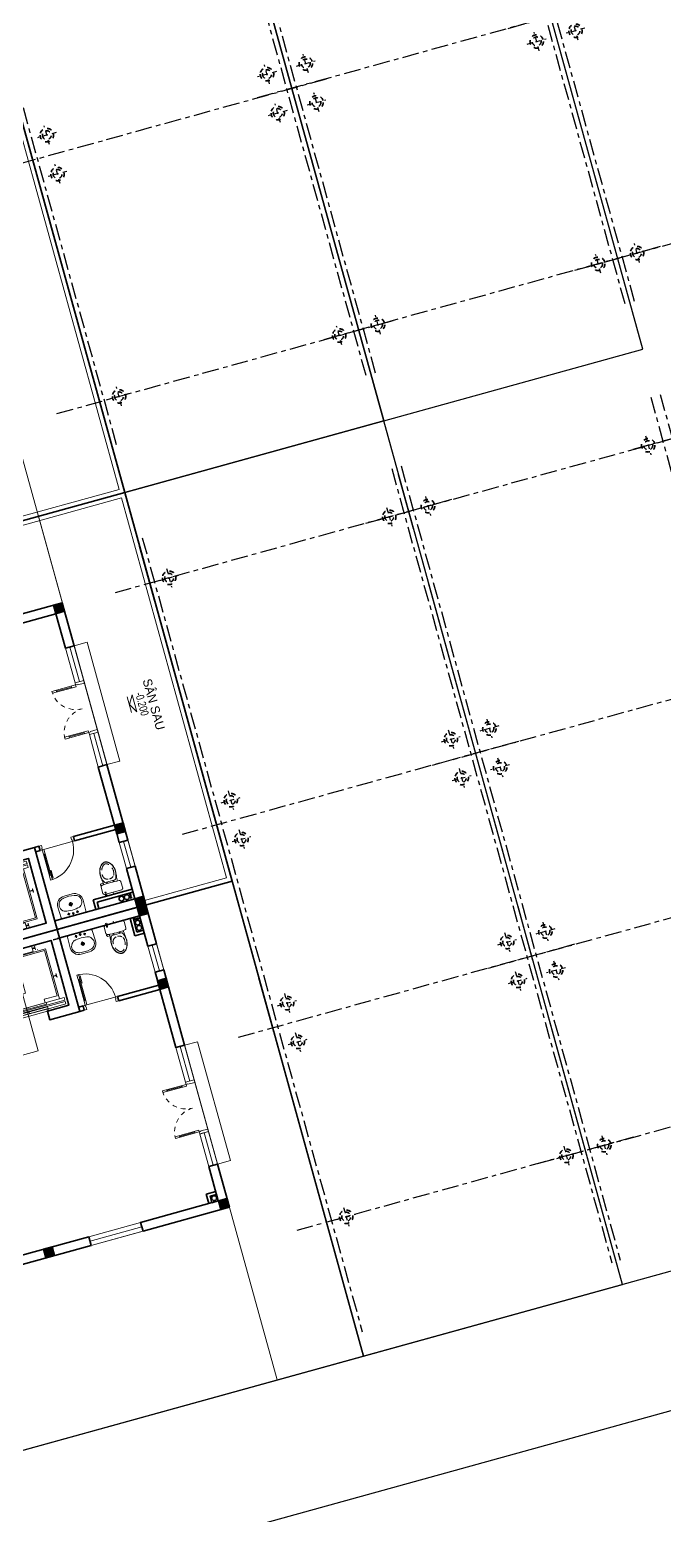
# Model space of a CAD drawing. Header units: metres. Extents: x 568006 to 1139366, y 2064802 to 4131555.
# Drawn here: x 568450.31 to 568464.48, y 2066347.53 to 2066380.69 of the extents above; entities that cross this region are included whole.
import ezdxf
from ezdxf.enums import TextEntityAlignment as Align
from ezdxf.xclip import XClip

# ---------------------------------------------------------------- set-up
doc = ezdxf.new("R2010")
doc.units = ezdxf.units.M
doc.header["$XCLIPFRAME"] = 0
for name, pattern in [('$AUDIT_BAD_LTYPE2', [0]), ('CENTER', [2, 1.25, -0.25, 0.25, -0.25]), ('CENTER2', [1.125, 0.75, -0.125, 0.125, -0.125]), ('HIDDEN', [0.375, 0.25, -0.125]), ('xref-thap C (mb tang 32-2)$0$HIDDEN', [0.375, 0.25, -0.125])]:
    doc.linetypes.add(name, pattern=pattern)
doc.layers.get('0').update_dxf_attribs({"linetype": 'CONTINUOUS'})
for name, color, linetype, lineweight in [('-CONCRETE', 1, 'CONTINUOUS', 35), ('-DIM', 9, 'CONTINUOUS', 13), ('-DOOR', 137, 'CONTINUOUS', 9), ('-FURNITURE', 46, 'CONTINUOUS', 9), ('-HATCH', 8, 'CONTINUOUS', 5), ('-KH', 143, 'CONTINUOUS', 13), ('-LINE1', 7, 'CONTINUOUS', 18), ('-LINE2', 252, 'CONTINUOUS', 9), ('-TEXT', 7, 'CONTINUOUS', 15), ('-WALL', 4, 'CONTINUOUS', 35), ('hung-demlonha', 7, 'CONTINUOUS', 15)]:
    doc.layers.add(name, color=color, linetype=linetype, lineweight=lineweight)
for name, color, linetype in [('01.AXIS', 160, 'CENTER2'), ('CDC.01.AXIS', 160, 'CENTER2'), ('ChiaLo', 128, 'CENTER'), ('datOlienke', 42, 'CONTINUOUS'), ('ghi_chu', 7, 'CONTINUOUS'), ('LogDg', 7, 'CONTINUOUS'), ('LoLK', 6, 'CONTINUOUS'), ('ViaHeS', 32, 'CONTINUOUS')]:
    doc.layers.add(name, color=color, linetype=linetype)
doc.styles.add('1', font='arial.ttf')
doc.styles.add('QH1', font='arialbd.ttf', dxfattribs={"width": 0.8})
doc.styles.add('vnavanth', font='', dxfattribs={"width": 0.8})
doc.styles.get('vnavanth').set_extended_font_data('.VnAvantH')

# ---------------------------------------------------------------- blocks, each defined once
blk = doc.blocks.new('A$C758D662A')
at = {"linetype": 'HIDDEN', "ltscale": 500}
for radius in [300, 200]:
    blk.add_circle((0, 0), radius, dxfattribs=at)
at = {"layer": 'CDC.01.AXIS', "ltscale": 200}
for p, q in [((437, 0), (-437, 0)), ((0, 437), (0, -437))]:
    blk.add_line(p, q, dxfattribs=at)
blk = doc.blocks.new('MAU M1SH')
at = {"layer": '01.AXIS', "ltscale": 500}
for p, q in [((-370, 15724), (-370, -2671)), ((5410, 15724), (5410, -2671)), ((-1468, 14700), (6323, 14700)), ((-1468, 9100), (6323, 9100)), ((-1468, 4400), (6323, 4400)), ((-1575, -100), (6216, -100))]:
    blk.add_line(p, q, dxfattribs=at)
at = {"xscale": 0.5, "yscale": 0.5, "zscale": 0.5}
for p in [(-30, 14700), (5070, 14700), (-30, 9550), (5070, 9550), (-30, 8650), (5070, 8650), (-30, 4850), (5070, 4850), (-30, 3950), (5070, 3950), (-30, -100), (5070, -100)]:
    blk.add_blockref('A$C758D662A', p, dxfattribs=at)
blk = doc.blocks.new('C2')
at = {"layer": '-LINE1', "lineweight": 18}
blk.add_line((191910, -38809), (191841, -38737), dxfattribs=at)
at = {"ltscale": 100}
for p, q in [((191847, -38612), (191705, -38029)), ((191739, -38021), (191881, -38604)), ((191812, -37952), (192387, -38121)), ((192397, -38087), (191821, -37918))]:
    blk.add_line(p, q, dxfattribs=at)
for points in [[(191716, -37924), (191739, -38021), (191727, -38024), (191725, -38014), (191715, -38016), (191717, -38026), (191705, -38029), (191682, -37932)], [(191716, -37924), (191812, -37952), (191815, -37940), (191805, -37937), (191808, -37927), (191818, -37930), (191821, -37918), (191725, -37890)], [(192394, -38099), (192403, -38102), (192400, -38111), (192391, -38109), (192387, -38121), (192483, -38149), (192493, -38115), (192397, -38087)], [(191902, -38728), (191895, -38735), (191870, -38709), (191841, -38737), (191910, -38809), (191947, -38775)], [(191859, -38609), (191861, -38619), (191871, -38616), (191869, -38607), (191881, -38604), (191904, -38701), (191870, -38709), (191847, -38612)]]:
    blk.add_lwpolyline(points, close=True, dxfattribs=at)
at = {"color": 8, "ltscale": 100}
for points in [[(191715, -38016), (191725, -38014), (191871, -38616), (191861, -38619)], [(191808, -37927), (191805, -37937), (192400, -38111), (192403, -38102)]]:
    blk.add_lwpolyline(points, close=True, dxfattribs=at)
blk = doc.blocks.new('fsfsfsfsd32')
at = {"layer": '-LINE1'}
for p, q in [((552660.607, 2065847.696), (552662.953, 2065839.214)), ((552643.392, 2065842.935), (552645.813, 2065843.604)), ((552643.993, 2065840.817), (552643.392, 2065842.935)), ((552643.897, 2065840.789), (552643.993, 2065840.817)), ((552662.953, 2065839.214), (552645.795, 2065834.469)), ((552644.553, 2065838.481), (552644.649, 2065838.508)), ((552645.795, 2065834.469), (552644.649, 2065838.508))]:
    blk.add_line(p, q, dxfattribs=at)
at = {"layer": '-WALL'}
for p, q in [((552643.858, 2065843.168), (552660.677, 2065847.819)), ((552660.677, 2065847.819), (552663.076, 2065839.144)), ((552645.727, 2065834.342), (552643.269, 2065843.003)), ((552663.076, 2065839.144), (552646.055, 2065834.437))]:
    blk.add_line(p, q, dxfattribs=at)
at = {"layer": '-DOOR'}
for p, xscale, yscale, zscale, rotation in [((552767.685, 2065992.487), 0.0009999999999999998, 0.0009999999999999998, 0.0009999999999999998, 242.2174633649613), ((552829.581, 2065774.446), -0.0009999999999999996, 0.001, 0.001, 329.4778076069146)]:
    blk.add_blockref('C2', p, dxfattribs=dict(at, xscale=xscale, yscale=yscale, zscale=zscale, rotation=rotation))
blk = doc.blocks.new('sdfsf ưew')
at = {"layer": '-KH'}
blk.add_line((552663.132, 2065834.585), (552663.23, 2065834.23), dxfattribs=at)
blk.add_lwpolyline([(552663.346, 2065834.251), (552663.242, 2065834.627), (552663.181, 2065834.408)], close=True, dxfattribs=at)
blk.add_solid([(552663.181, 2065834.408), (552663.294, 2065834.439), (552663.346, 2065834.251), (552663.181, 2065834.408)], dxfattribs=at)
at = {"layer": '-LINE1'}
for p, q in [((552663.006, 2065839.021), (552645.85, 2065834.277)), ((552665.352, 2065830.54), (552663.006, 2065839.021)), ((552645.85, 2065834.277), (552646.998, 2065830.234)), ((552663.52, 2065830.033), (552665.352, 2065830.54)), ((552646.902, 2065830.206), (552646.998, 2065830.234)), ((552647.557, 2065827.898), (552647.653, 2065827.925)), ((552647.653, 2065827.925), (552648.253, 2065825.811)), ((552648.253, 2065825.811), (552650.557, 2065826.448))]:
    blk.add_line(p, q, dxfattribs=at)
at = {"layer": '-WALL'}
for p, q in [((552663.076, 2065839.144), (552646.055, 2065834.437)), ((552665.475, 2065830.47), (552663.076, 2065839.144)), ((552645.727, 2065834.344), (552648.185, 2065825.685)), ((552648.656, 2065825.819), (552665.475, 2065830.47)), ((552651.494, 2065826.811), (552650.727, 2065826.599))]:
    blk.add_line(p, q, dxfattribs=at)
at = {"layer": '-DOOR'}
for p, xscale, yscale, zscale, rotation in [((552770.673, 2065981.884), 0.0009998631088934734, 0.0009998631088934734, 0.0009998631088934734, 242.2174633646776), ((552832.559, 2065763.872), -0.0009998631088934732, 0.0009998631088934727, 0.0009998631088934727, 329.4778076066309)]:
    blk.add_blockref('C2', p, dxfattribs=dict(at, xscale=xscale, yscale=yscale, zscale=zscale, rotation=rotation))
at = {"layer": '-TEXT', "color": 2, "style": 'vnavanth'}
blk.add_text('S¢N SAU', height=0.2, rotation=285.459, dxfattribs=at).set_placement((552663.474, 2065834.954))
at = {"layer": '-TEXT', "style": '1', "width": 0.75}
blk.add_text('-0.200', height=0.18, rotation=285.459, dxfattribs=at).set_placement((552663.306, 2065834.659))
blk = doc.blocks.new('X-5M-DH-2-CORE$0$A$C75E80C28')
at = {"layer": '-LINE2', "linetype": 'Continuous', "ltscale": 2}
for p, q in [((-731, -149), (731, -149)), ((-731, -1305), (-731, -149)), ((-700, -179), (700, -179)), ((-700, -1225), (-700, -179)), ((-557, -113), (-560, -113)), ((-510, -22), (-510, -51)), ((-507, -22), (-510, -22)), ((-510, -109), (-510, -79)), ((-507, -22), (-507, -51)), ((-507, -109), (-507, -79)), ((-456, -57), (-501, -57)), ((-456, -60), (-501, -60)), ((-456, -70), (-501, -70)), ((-456, -73), (-501, -73)), ((-453, -63), (-453, -67)), ((-450, -63), (-450, -67)), ((450, -63), (450, -67)), ((453, -63), (453, -67)), ((456, -57), (501, -57)), ((456, -60), (501, -60)), ((456, -70), (501, -70)), ((456, -73), (501, -73)), ((457, -113), (460, -113)), ((507, -22), (510, -22)), ((507, -22), (507, -51)), ((507, -109), (507, -79)), ((510, -22), (510, -51)), ((510, -109), (510, -79)), ((700, -1225), (700, -179)), ((731, -1305), (731, -149)), ((840, -1305), (-840, -1305)), ((-840, -1365), (-840, -1305)), ((-700, -1225), (-400, -1225)), ((425, -1309), (-425, -1309)), ((-425, -1343), (-425, -1309)), ((-400, -1305), (-400, -1225)), ((0, -1309), (0, -1343)), ((700, -1225), (400, -1225)), ((400, -1305), (400, -1225)), ((425, -1343), (425, -1309)), ((840, -1365), (840, -1305)), ((840, -1365), (-840, -1365)), ((840, -1395), (-840, -1395)), ((-840, -1395), (-840, -1455)), ((-840, -1455), (-435, -1455)), ((-435, -1450), (-435, -1460)), ((-435, -1450), (-400, -1450)), ((-435, -1460), (-425, -1460)), ((-435, -1490), (-435, -1500)), ((-435, -1490), (-425, -1490)), ((-435, -1500), (-400, -1500)), ((-433, -1452), (-433, -1458)), ((-433, -1452), (-402, -1452)), ((-433, -1458), (-425, -1458)), ((-433, -1492), (-433, -1498)), ((-433, -1492), (-425, -1492)), ((-433, -1498), (-402, -1498)), ((430, -1406), (-430, -1406)), ((-430, -1406), (-430, -1446)), ((430, -1446), (-430, -1446)), ((425, -1343), (-425, -1343)), ((-425, -1458), (-425, -1460)), ((-425, -1490), (-425, -1492)), ((-402, -1452), (-402, -1498)), ((400, -1450), (-400, -1450)), ((-400, -1450), (-400, -1500)), ((0, -1406), (0, -1446)), ((400, -1450), (400, -1500)), ((435, -1450), (400, -1450)), ((435, -1500), (400, -1500)), ((402, -1452), (402, -1498)), ((433, -1452), (402, -1452)), ((433, -1498), (402, -1498)), ((433, -1458), (425, -1458)), ((425, -1458), (425, -1460)), ((435, -1460), (425, -1460)), ((425, -1490), (425, -1492)), ((435, -1490), (425, -1490)), ((433, -1492), (425, -1492)), ((430, -1406), (430, -1446)), ((433, -1452), (433, -1458)), ((433, -1492), (433, -1498)), ((435, -1450), (435, -1460)), ((840, -1455), (435, -1455)), ((435, -1490), (435, -1500)), ((840, -1395), (840, -1455))]:
    blk.add_line(p, q, dxfattribs=at)
for points in [[(-450, 0), (-450, -130), (450, -130), (450, 0)], [(-200, -29), (200, -29), (200, -101), (-200, -101)], [(-36, -584), (36, -584), (36, -984), (-36, -984)]]:
    blk.add_lwpolyline(points, close=True, dxfattribs=at)
for points in [[(-780, -789), (-751, -789, 0.414214), (-750, -788), (-750, -784), (-750, -780, 0.414214), (-751, -779), (-780, -779, -0.256978), (-784, -782), (-798, -782, -0.414214), (-801, -779), (-804, -750, 0.414214), (-807, -746), (-812, -746), (-812, -784), (-812, -822), (-807, -822, 0.414214), (-804, -818), (-801, -789, -0.414214), (-798, -786), (-784, -786, -0.256978), (-780, -789)], [(780, -789), (751, -789, -0.414214), (750, -788), (750, -784), (750, -780, -0.414214), (751, -779), (780, -779, 0.256978), (784, -782), (798, -782, 0.414214), (801, -779), (804, -750, -0.414214), (807, -746), (812, -746), (812, -784), (812, -822), (807, -822, -0.414214), (804, -818), (801, -789, 0.414214), (798, -786), (784, -786, 0.256978), (780, -789)]]:
    blk.add_lwpolyline(points, format="xyb", dxfattribs=at)
for centre, radius, start, end in [((-501, -51), 9.4, 180, 270), ((-501, -79), 9.4, 90, 180), ((-501, -51), 6.2, 180, 270), ((-501, -79), 6.2, 90, 180), ((-456, -63), 6.2, 360, 90), ((-456, -63), 3, 360, 90), ((-456, -67), 6.2, 270, 360), ((-456, -67), 3, 270, 360), ((456, -63), 6.2, 90, 180), ((456, -67), 6.2, 180, 270), ((456, -63), 3, 90, 180), ((456, -67), 3, 180, 270), ((501, -51), 6.2, 270, 360), ((501, -51), 9.4, 270, 360), ((501, -79), 9.4, 360, 90), ((501, -79), 6.2, 360, 90)]:
    blk.add_arc(centre, radius, start, end, dxfattribs=at)
blk = doc.blocks.new('A$C3F71457E')
at = {"layer": '-CONCRETE'}
blk.add_lwpolyline([(0, -100), (0, 400), (-1500, 400), (-1500, -1400), (0, -1400), (0, -900), (200, -900), (200, -1600), (-1700, -1600), (-1700, 600), (200, 600), (200, -100), (0, -100)], dxfattribs=at)
at = {"layer": '-LINE1'}
blk.add_line((0, -900), (0, -100), dxfattribs=at)
at = {"color": 2, "rotation": 90}
blk.add_blockref('X-5M-DH-2-CORE$0$A$C75E80C28', (-1500, -500), dxfattribs=at)
blk = doc.blocks.new('A$C18091ED7')
for p, q in [((-83, -267), (-83, -300)), ((-83, -278), (-83, -288)), ((-61, -290), (-83, -290)), ((-63, -265), (-81, -265)), ((-61, -267), (-61, -300)), ((0, -42), (0, 0)), ((61, -267), (61, -300)), ((61, -290), (83, -290)), ((63, -265), (81, -265)), ((83, -267), (83, -300)), ((83, -278), (83, -288)), ((146, -27), (179, -27)), ((146, -27), (146, -30)), ((146, -30), (166, -30)), ((153, -37), (146, -30)), ((152, 0), (152, -27)), ((152, 0), (179, 0)), ((153, -37), (166, -37)), ((153, -40), (153, -37)), ((153, -40), (178, -40)), ((153, -40), (178, -40)), ((153, -40), (153, -42)), ((165, -262), (165, -290)), ((185, -30), (166, -30)), ((178, -37), (166, -37)), ((168, -260), (228, -260)), ((168, -292), (207, -292)), ((185, -30), (178, -37)), ((178, -37), (178, -40)), ((178, -40), (178, -42)), ((179, 0), (179, -27)), ((179, -27), (185, -27)), ((185, -27), (185, -30)), ((231, -274), (231, -262))]:
    blk.add_line(p, q)
for points in [[(230, -219, -0.137407), (225, -235), (222, -241, -0.236081), (198, -255, -0.051961), (-198, -255, -0.236081), (-222, -241), (-225, -235, -0.137407), (-230, -219), (-230, -72, -0.198912), (-226, -63), (-209, -46, -0.198912), (-200, -42), (0, -42), (200, -42, -0.198912), (209, -46), (226, -63, -0.198912), (230, -72)], [(144, -619, -0.212405), (26, -734, -0.027685), (-1, -739, -0.022279), (-26, -734, -0.212405), (-144, -619, -0.142796), (-167, -428, -0.093005), (-128, -309, -0.256439), (-111, -300), (0, -300), (111, -300, -0.256439), (128, -309, -0.093005), (167, -428, -0.142796)]]:
    blk.add_lwpolyline(points, format="xyb", close=True)
at = {"linetype": 'xref-thap C (mb tang 32-2)$0$HIDDEN', "ltscale": 100}
blk.add_lwpolyline([(61, -669, -0.199031), (0, -699, -0.199031), (-61, -669, -0.218924), (-132, -478, -0.153791), (-112, -404, -0.236701), (0, -348, -0.236701), (112, -404, -0.153791), (132, -478, -0.218924)], format="xyb", close=True, dxfattribs=at)
blk.add_circle((166, -78), 13.9)
for centre, radius, start, end in [((-81, -267), 1.98, 90, 180), ((-63, -267), 1.98, 0, 90), ((63, -267), 1.98, 90, 180), ((81, -267), 1.98, 0, 90), ((168, -262), 2.47, 90, 180), ((168, -290), 2.47, 180, 270), ((207, -277), 15.5, 270, 306.4659), ((168, -225), 80.1, 306.4659, 320.3123), ((228, -274), 2.47, 320.3123, 0)]:
    blk.add_arc(centre, radius, start, end)
for points in [[(-156, -259), (-157, -267), (-164, -328), (-169, -385), (-184, -528), (-136, -679), (-50, -735), (-20, -741), (0, -744)], [(156, -259), (157, -267), (164, -328), (169, -385), (184, -528), (136, -679), (50, -735), (20, -741), (0, -744)]]:
    blk.add_open_spline(points, degree=3, knots=[130.613938, 130.613938, 130.613938, 130.613938, 152.852109, 311.129351, 417.703951, 561.383393, 697.692632, 710.812262, 710.812262, 710.812262, 710.812262])
blk = doc.blocks.new('*U286')
at = {"linetype": '$AUDIT_BAD_LTYPE2'}
for p, q in [((70, 100), (70, 600)), ((90, 600), (90, 100))]:
    blk.add_line(p, q, dxfattribs=at)
for points in [[(50, 600), (90, 600), (90, 700), (50, 700), (50, 600)], [(50, 603), (50, 100)], [(50, 100), (90, 100), (90, 0), (50, 0), (50, 100)]]:
    blk.add_lwpolyline(points)
for points in [[(118, 495), (118, 664), (90, 664), (90, 636), (113, 636), (113, 495)], [(0, 0), (50, 0), (50, -40), (60, -40), (60, -100), (0, -100)], [(800, 0), (750, 0), (750, -40), (740, -40), (740, -100), (800, -100)]]:
    blk.add_lwpolyline(points, close=True)
at = {"linetype": '$AUDIT_BAD_LTYPE2', "ltscale": 0.3}
blk.add_arc((50, 0), 700, 0, 90, dxfattribs=at)
blk = doc.blocks.new('A$C5C575821')
at = {"layer": '-CONCRETE'}
h = blk.add_hatch(color=256, dxfattribs=at)
h.dxf.hatch_style = 1
h.paths.add_polyline_path([(0, 200), (0, 0), (200, 0), (200, 200)])
blk.add_lwpolyline([(0, 0), (200, 0), (200, 200), (0, 200)], close=True, dxfattribs=at)
blk = doc.blocks.new('*U268')
for p, q in [((-1110, 450), (-1150, 450)), ((-1130, 100), (-1130, 450)), ((-90, 450), (-50, 450)), ((-70, 100), (-70, 450)), ((-1110, 100), (-1150, 100)), ((-90, 100), (-50, 100))]:
    blk.add_line(p, q)
for points in [[(-1150, 0), (-1110, 0), (-1110, 550), (-1150, 550)], [(-50, 0), (-90, 0), (-90, 550), (-50, 550)], [(-1200, -200), (-1140, -200), (-1140, -40), (-1150, -40), (-1150, 0), (-1200, 0)], [(0, -200), (-60, -200), (-60, -40), (-50, -40), (-50, 0), (0, 0)]]:
    blk.add_lwpolyline(points, close=True)
at = {"linetype": 'HIDDEN', "ltscale": 0.1}
for centre, start, end in [((-1150, 0), 0, 90), ((-50, 0), 90, 180)]:
    blk.add_arc(centre, 550, start, end, dxfattribs=at)
blk = doc.blocks.new('A$C4ace49fd')
for p, q in [((167, 414), (224, 414)), ((195, 383), (195, 443)), ((267, 429), (324, 429)), ((295, 398), (295, 458)), ((367, 414), (424, 414)), ((395, 383), (395, 443)), ((249, 215), (342, 215)), ((295, 165), (295, 264))]:
    blk.add_line(p, q)
for points in [[(0, 200, 0.414214), (200, 0), (390, 0, 0.414214), (590, 200), (581, 446, 0.409799), (551, 475), (39, 475, 0.403607), (9, 446)], [(177, 40, 0.090773), (424, 43, 0.149887), (521, 96, 0.430722), (482, 321, 0.080637), (470, 327, 0.127732), (125, 329, 0.074208), (114, 325, 0.443092), (69, 96, 0.13364), (154, 46, 0.033617)]]:
    blk.add_lwpolyline(points, format="xyb", close=True)
for centre, radius in [((195, 414), 17.5), ((295, 429), 17.5), ((395, 414), 17.5), ((295, 215), 37.5), ((295, 215), 22.5), ((295, 215), 22.5)]:
    blk.add_circle(centre, radius)
blk = doc.blocks.new('tmbc_khub')
at = {"layer": '-CONCRETE'}
for centre, radius in [((-264.018, 406.057), 0.055), ((-263.902, 406.089), 0.055), ((-263.827, 406.161), 0.013), ((-263.817, 406.124), 0.013), ((-263.806, 406.084), 0.013), ((-263.73, 405.594), 0.013), ((-263.658, 405.52), 0.055), ((-263.693, 405.604), 0.013), ((-263.653, 405.615), 0.013), ((-263.626, 405.404), 0.055), ((-261.952, 399.371), 0.055)]:
    blk.add_circle(centre, radius, dxfattribs=at)
at = {"layer": '-DIM', "color": 6}
for p, q in [((-269.284, 434.417), (-258.617, 395.846)), ((-271.212, 433.884), (-260.545, 395.313))]:
    blk.add_line(p, q, dxfattribs=at)
at = {"layer": '-DOOR'}
for p, q in [((-264.344, 409.049), (-265.077, 411.699)), ((-262.611, 402.784), (-261.878, 400.133)), ((-263.593, 398.829), (-264.749, 398.509)), ((-264.749, 398.509), (-263.593, 398.829)), ((-263.566, 398.733), (-264.722, 398.413)), ((-264.722, 398.413), (-263.566, 398.733)), ((-263.539, 398.636), (-264.696, 398.317)), ((-264.696, 398.317), (-263.539, 398.636))]:
    blk.add_line(p, q, dxfattribs=at)
for points in [[(-264.864, 410.928), (-265.077, 411.699), (-265.27, 411.646), (-265.056, 410.875)], [(-264.344, 409.049), (-264.544, 409.772), (-264.737, 409.718), (-264.537, 408.995)], [(-263.877, 407.362), (-263.717, 406.784), (-263.91, 406.73), (-264.07, 407.309)], [(-263.078, 404.471), (-263.238, 405.049), (-263.43, 404.996), (-263.27, 404.417)], [(-262.611, 402.784), (-262.398, 402.013), (-262.591, 401.96), (-262.804, 402.731)], [(-262.078, 400.856), (-261.878, 400.133), (-262.071, 400.08), (-262.271, 400.803)]]:
    blk.add_lwpolyline(points, close=True, dxfattribs=at)
for points in [[(-264.96, 410.902), (-265.173, 411.673)], [(-264.44, 409.022), (-264.64, 409.745)], [(-263.814, 406.757), (-263.974, 407.335)], [(-263.334, 405.022), (-263.174, 404.444)], [(-262.708, 402.757), (-262.494, 401.986)], [(-262.175, 400.83), (-261.975, 400.107)]]:
    blk.add_lwpolyline(points, dxfattribs=at)
at = {"layer": '-HATCH'}
blk.add_line((-264.877, 403.662), (-264.106, 403.875), dxfattribs=at)
at = {"layer": '-LINE1'}
for points in [[(-265.876, 414.591), (-263.477, 405.916)], [(-265.077, 411.699), (-264.788, 411.779), (-264.055, 409.129), (-264.344, 409.049)], [(-261.878, 400.133), (-261.589, 400.213), (-262.322, 402.864), (-262.611, 402.784)]]:
    blk.add_lwpolyline(points, dxfattribs=at)
for points in [[(-278.439, 409.041), (-276.527, 402.307), (-263.477, 405.916), (-265.343, 412.663)], [(-267.175, 407.339), (-265.882, 402.662), (-268.499, 401.938), (-269.792, 406.615)], [(-276.527, 402.307), (-275.405, 398.354), (-271.849, 396.338), (-261.612, 399.17), (-263.477, 405.916)]]:
    blk.add_lwpolyline(points, close=True, dxfattribs=at)
at = {"layer": '-LINE2'}
blk.add_line((-265.837, 407.132), (-265.066, 407.344), dxfattribs=at)
at = {"layer": '-WALL'}
for p, q in [((-267.271, 412.13), (-265.343, 412.663)), ((-265.343, 412.663), (-265.077, 411.699)), ((-267.218, 411.937), (-265.483, 412.417)), ((-265.483, 412.417), (-265.27, 411.646)), ((-265.077, 411.699), (-265.27, 411.646)), ((-264.537, 408.995), (-264.344, 409.049)), ((-264.537, 408.995), (-264.177, 407.694)), ((-264.344, 409.049), (-263.877, 407.362)), ((-265.092, 407.441), (-264.177, 407.694)), ((-265.066, 407.345), (-264.15, 407.598)), ((-264.15, 407.598), (-264.07, 407.309)), ((-265.96, 407.201), (-265.863, 407.228)), ((-265.837, 407.132), (-265.863, 407.228)), ((-265.066, 407.345), (-265.092, 407.441)), ((-263.877, 407.362), (-264.07, 407.309)), ((-265.933, 407.105), (-265.837, 407.132)), ((-263.717, 406.784), (-263.91, 406.73)), ((-263.91, 406.73), (-263.724, 406.056)), ((-263.717, 406.784), (-263.477, 405.916)), ((-264.65, 406.028), (-263.782, 406.268)), ((-276.527, 402.307), (-263.477, 405.916)), ((-263.477, 405.916), (-276.527, 402.307)), ((-263.724, 406.056), (-265.507, 405.563)), ((-264.65, 406.028), (-264.591, 405.816)), ((-264.564, 405.979), (-263.764, 406.2)), ((-264.564, 405.979), (-264.524, 405.835)), ((-263.477, 405.916), (-263.238, 405.049)), ((-265.448, 405.164), (-263.617, 405.67)), ((-263.722, 405.226), (-263.829, 405.612)), ((-263.674, 405.312), (-263.762, 405.63)), ((-263.617, 405.67), (-263.43, 404.996)), ((-263.722, 405.226), (-263.51, 405.285)), ((-263.674, 405.312), (-263.529, 405.352)), ((-265.4, 405.177), (-265.545, 405.137)), ((-263.43, 404.996), (-263.238, 405.049)), ((-263.27, 404.417), (-263.078, 404.471)), ((-263.27, 404.417), (-263.19, 404.128)), ((-263.078, 404.471), (-262.611, 402.784)), ((-264.106, 403.875), (-263.19, 404.128)), ((-264.08, 403.778), (-263.164, 404.032)), ((-263.164, 404.032), (-262.804, 402.731)), ((-264.974, 403.635), (-264.877, 403.662)), ((-264.877, 403.662), (-264.851, 403.565)), ((-264.106, 403.875), (-264.08, 403.778)), ((-262.804, 402.731), (-262.611, 402.784)), ((-261.878, 400.133), (-262.071, 400.08)), ((-262.071, 400.08), (-261.858, 399.309)), ((-261.878, 400.133), (-261.612, 399.17)), ((-262.128, 399.462), (-261.916, 399.521)), ((-262.128, 399.462), (-262.07, 399.25)), ((-262.042, 399.414), (-261.898, 399.454)), ((-262.042, 399.414), (-262.002, 399.269)), ((-264.749, 398.509), (-266.725, 397.963)), ((-264.696, 398.316), (-266.672, 397.77)), ((-264.696, 398.316), (-264.749, 398.509))]:
    blk.add_line(p, q, dxfattribs=at)
for points in [[(-264.851, 403.565), (-264.947, 403.539)], [(-261.858, 399.309), (-263.593, 398.829), (-263.539, 398.636), (-261.612, 399.17)]]:
    blk.add_lwpolyline(points, dxfattribs=at)
blk.add_lwpolyline([(-262.002, 399.269), (-261.858, 399.309), (-261.898, 399.454), (-262.042, 399.414)], close=True, dxfattribs=at)
at = {"layer": 'ChiaLo', "ltscale": 5}
for points in [[(-252.835, 397.447), (-263.497, 436)], [(-258.618, 395.847), (-269.28, 434.4)], [(-278.841, 401.668), (-261.55, 406.449)], [(-278.841, 401.668), (-261.55, 406.449)], [(-278.841, 401.668), (-261.55, 406.449)]]:
    blk.add_lwpolyline(points, dxfattribs=at)
at = {"layer": 'datOlienke'}
blk.add_lwpolyline([(-175.406, 455.189), (-181.926, 458.558), (-281.941, 430.899), (-285.395, 424.756), (-277.202, 395.895), (-271.017, 392.418), (-168.281, 420.831), (-165.162, 426.865)], close=True, dxfattribs=at)
at = {"layer": 'LogDg'}
blk.add_lwpolyline([(-291.432, 424.053), (-282.97, 394.244, 0.412228), (-273.142, 388.718), (-167.868, 417.832, 0.43702), (-162.478, 428.264), (-173.735, 459.389, 0.391769), (-183.391, 464.379), (-284.478, 436.422, 0.416202)], format="xyb", close=True, dxfattribs=at)
at = {"layer": 'LoLK'}
for points in [[(-257.714, 437.599), (-263.497, 436), (-258.166, 416.723), (-252.383, 418.322)], [(-263.497, 436), (-269.28, 434.4), (-266.348, 423.798), (-263.949, 415.124), (-258.166, 416.723)], [(-266.348, 423.798), (-283.756, 418.984), (-281.298, 410.326), (-263.949, 415.124)], [(-266.348, 423.798), (-283.756, 418.984), (-281.298, 410.326), (-263.949, 415.124)], [(-266.348, 423.798), (-283.756, 418.984), (-281.298, 410.326), (-263.949, 415.124)], [(-258.166, 416.723), (-263.949, 415.124), (-258.618, 395.847), (-252.835, 397.447)], [(-263.949, 415.124), (-281.298, 410.326), (-278.841, 401.668), (-261.55, 406.449)], [(-263.949, 415.124), (-281.298, 410.326), (-278.841, 401.668), (-261.55, 406.449)], [(-263.949, 415.124), (-281.298, 410.326), (-278.841, 401.668), (-261.55, 406.449)], [(-261.55, 406.449), (-278.841, 401.668), (-277.202, 395.895), (-271.017, 392.418), (-258.618, 395.847)], [(-261.55, 406.449), (-278.841, 401.668), (-277.202, 395.895), (-271.017, 392.418), (-258.618, 395.847)], [(-261.55, 406.449), (-278.841, 401.668), (-277.202, 395.895), (-271.017, 392.418), (-258.618, 395.847)]]:
    blk.add_lwpolyline(points, close=True, dxfattribs=at)
at = {"layer": 'ViaHeS'}
blk.add_lwpolyline([(-175.406, 455.189), (-181.926, 458.558), (-281.941, 430.899), (-285.395, 424.756), (-277.202, 395.895), (-271.017, 392.418), (-168.281, 420.831), (-165.162, 426.865)], close=True, dxfattribs=at)
at = {"layer": '-DOOR', "yscale": 0.001, "zscale": 0.001}
for name, p, xscale, rotation in [('*U268', (-264.737, 409.718), -0.001, 105.4590240788002), ('*U286', (-265.837, 407.132), -0.001, 195.4590240687508), ('*U286', (-264.877, 403.662), 0.001, 15.45902407880018), ('*U268', (-262.591, 401.96), 0.001, 105.4590240788002)]:
    blk.add_blockref(name, p, dxfattribs=dict(at, xscale=xscale, rotation=rotation))
at = {"layer": '-FURNITURE'}
for name, p, xscale, yscale, zscale, rotation in [('A$C18091ED7', (-264.195, 406.16), 0.0009999999999999992, 0.0009999999999999992, 0.0009999999999999992, 195.4590240788), ('A$C4ace49fd', (-265.495, 406.059), -0.0009999999999999992, 0.0009999999999999992, 0.001, 195.4590240788001), ('A$C18091ED7', (-264.204, 405.552), -0.001, 0.001, 0.001, 15.45902407880015), ('A$C4ace49fd', (-265.113, 404.764), 0.001, 0.001, 0.001, 15.45902407880018)]:
    blk.add_blockref(name, p, dxfattribs=dict(at, xscale=xscale, yscale=yscale, zscale=zscale, rotation=rotation))
at = {"layer": '-WALL'}
for name, p, xscale, yscale, zscale, rotation in [('MAU M1SH', (-245.756, 437.588), 0.001000000000000001, 0.001000000000000001, 0.001000000000000001, 195.4590239273867), ('MAU M1SH', (-256.4, 434.643), -0.001, 0.0009999999999999998, 0.001, 195.4590240676284), ('MAU M1SH', (-257.325, 434.387), 0.001000000000000001, 0.001000000000000001, 0.001000000000000001, 195.4590239273867), ('MAU M1SH', (-267.964, 431.444), -0.001, 0.0009999999999999998, 0.001, 195.4590240676284), ('MAU M1SH', (-242.589, 403.599), -0.001, 0.001, 0.001, 15.45902416030768), ('MAU M1SH', (-253.238, 400.657), 0.001, 0.001, 0.001, 15.42482238945819), ('MAU M1SH', (-254.144, 400.406), -0.001, 0.001, 0.001, 15.49322580915879), ('A$C5C575821', (-265.536, 412.61), 0.001, 0.001, 0.001, 285.4590240788002), ('A$C5C575821', (-264.177, 407.694), 0.001, 0.001, 0.001, 285.4590240788002), ('A$C3F71457E', (-267.449, 406.582), 0.001, 0.001, 0.001, 105.4590240788002), ('A$C5C575821', (-263.724, 406.056), 0.001, 0.001, 0.001, 285.4590240788002), ('A$C5C575821', (-263.617, 405.67), -0.001, 0.001, 0.001, 285.4590240788002), ('A$C3F71457E', (-266.542, 403.305), -0.001, 0.001, 0.001, 105.4590240788002), ('A$C5C575821', (-263.164, 404.032), -0.001, 0.001, 0.001, 285.4590240788002), ('A$C5C575821', (-261.804, 399.116), -0.001, 0.001, 0.001, 285.4590240788002), ('A$C5C575821', (-265.708, 398.037), -0.001, 0.001, 0.001, 285.4590240788002)]:
    blk.add_blockref(name, p, dxfattribs=dict(at, xscale=xscale, yscale=yscale, zscale=zscale, rotation=rotation))
at = {"layer": 'ViaHeS'}
for name in ['fsfsfsfsd32', 'sdfsf ưew']:
    blk.add_blockref(name, (-552927.025, -2065424.021), dxfattribs=at)
at = {"layer": 'hung-demlonha', "color": 7, "ltscale": 5, "style": 'QH1', "width": 0.65}
for tag, p in [('BT04', (-109.598, 191.643)), ('BT06', (-305.798, 171.199)), ('BT05', (-282.572, 137.244))]:
    blk.add_attdef(tag, text='', height=3.96, rotation=0, dxfattribs=at).set_placement(p, align=Align.CENTER)

msp = doc.modelspace()

# ---------------------------------------------------------------- block references
at = {"layer": 'ghi_chu'}
ref = msp.add_blockref('tmbc_khub', (568716.382, 2065955.242), dxfattribs=at)
XClip(ref).set_block_clipping_path([(-391.9901366149, 0), (0, 477.830198009)])

doc.saveas('drawing.dxf')
